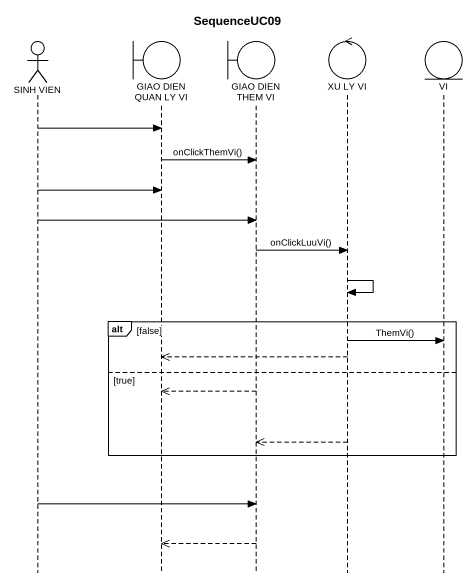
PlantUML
@startuml
title SequenceUC09
hide footbox
actor "SINH VIEN" as SINH_VIEN
boundary "GIAO DIEN QUAN LY VI" as GIAO_DIEN_QUAN_LY_VI
boundary "GIAO DIEN THEM VI" as GIAO_DIEN_THEM_VI
control "XU LY VI" as XU_LY_VI
entity VI

SINH_VIEN -> GIAO_DIEN_QUAN_LY_VI
GIAO_DIEN_QUAN_LY_VI -> GIAO_DIEN_THEM_VI : onClickThemVi()
SINH_VIEN -> GIAO_DIEN_QUAN_LY_VI
SINH_VIEN -> GIAO_DIEN_THEM_VI
GIAO_DIEN_THEM_VI -> XU_LY_VI : onClickLuuVi()
XU_LY_VI -> XU_LY_VI
alt false
  XU_LY_VI -> VI : ThemVi()
  XU_LY_VI -->> GIAO_DIEN_QUAN_LY_VI
else true
  GIAO_DIEN_THEM_VI -->> GIAO_DIEN_QUAN_LY_VI
  XU_LY_VI -->> GIAO_DIEN_THEM_VI
end
SINH_VIEN -> GIAO_DIEN_THEM_VI
GIAO_DIEN_THEM_VI -->> GIAO_DIEN_QUAN_LY_VI
@enduml
